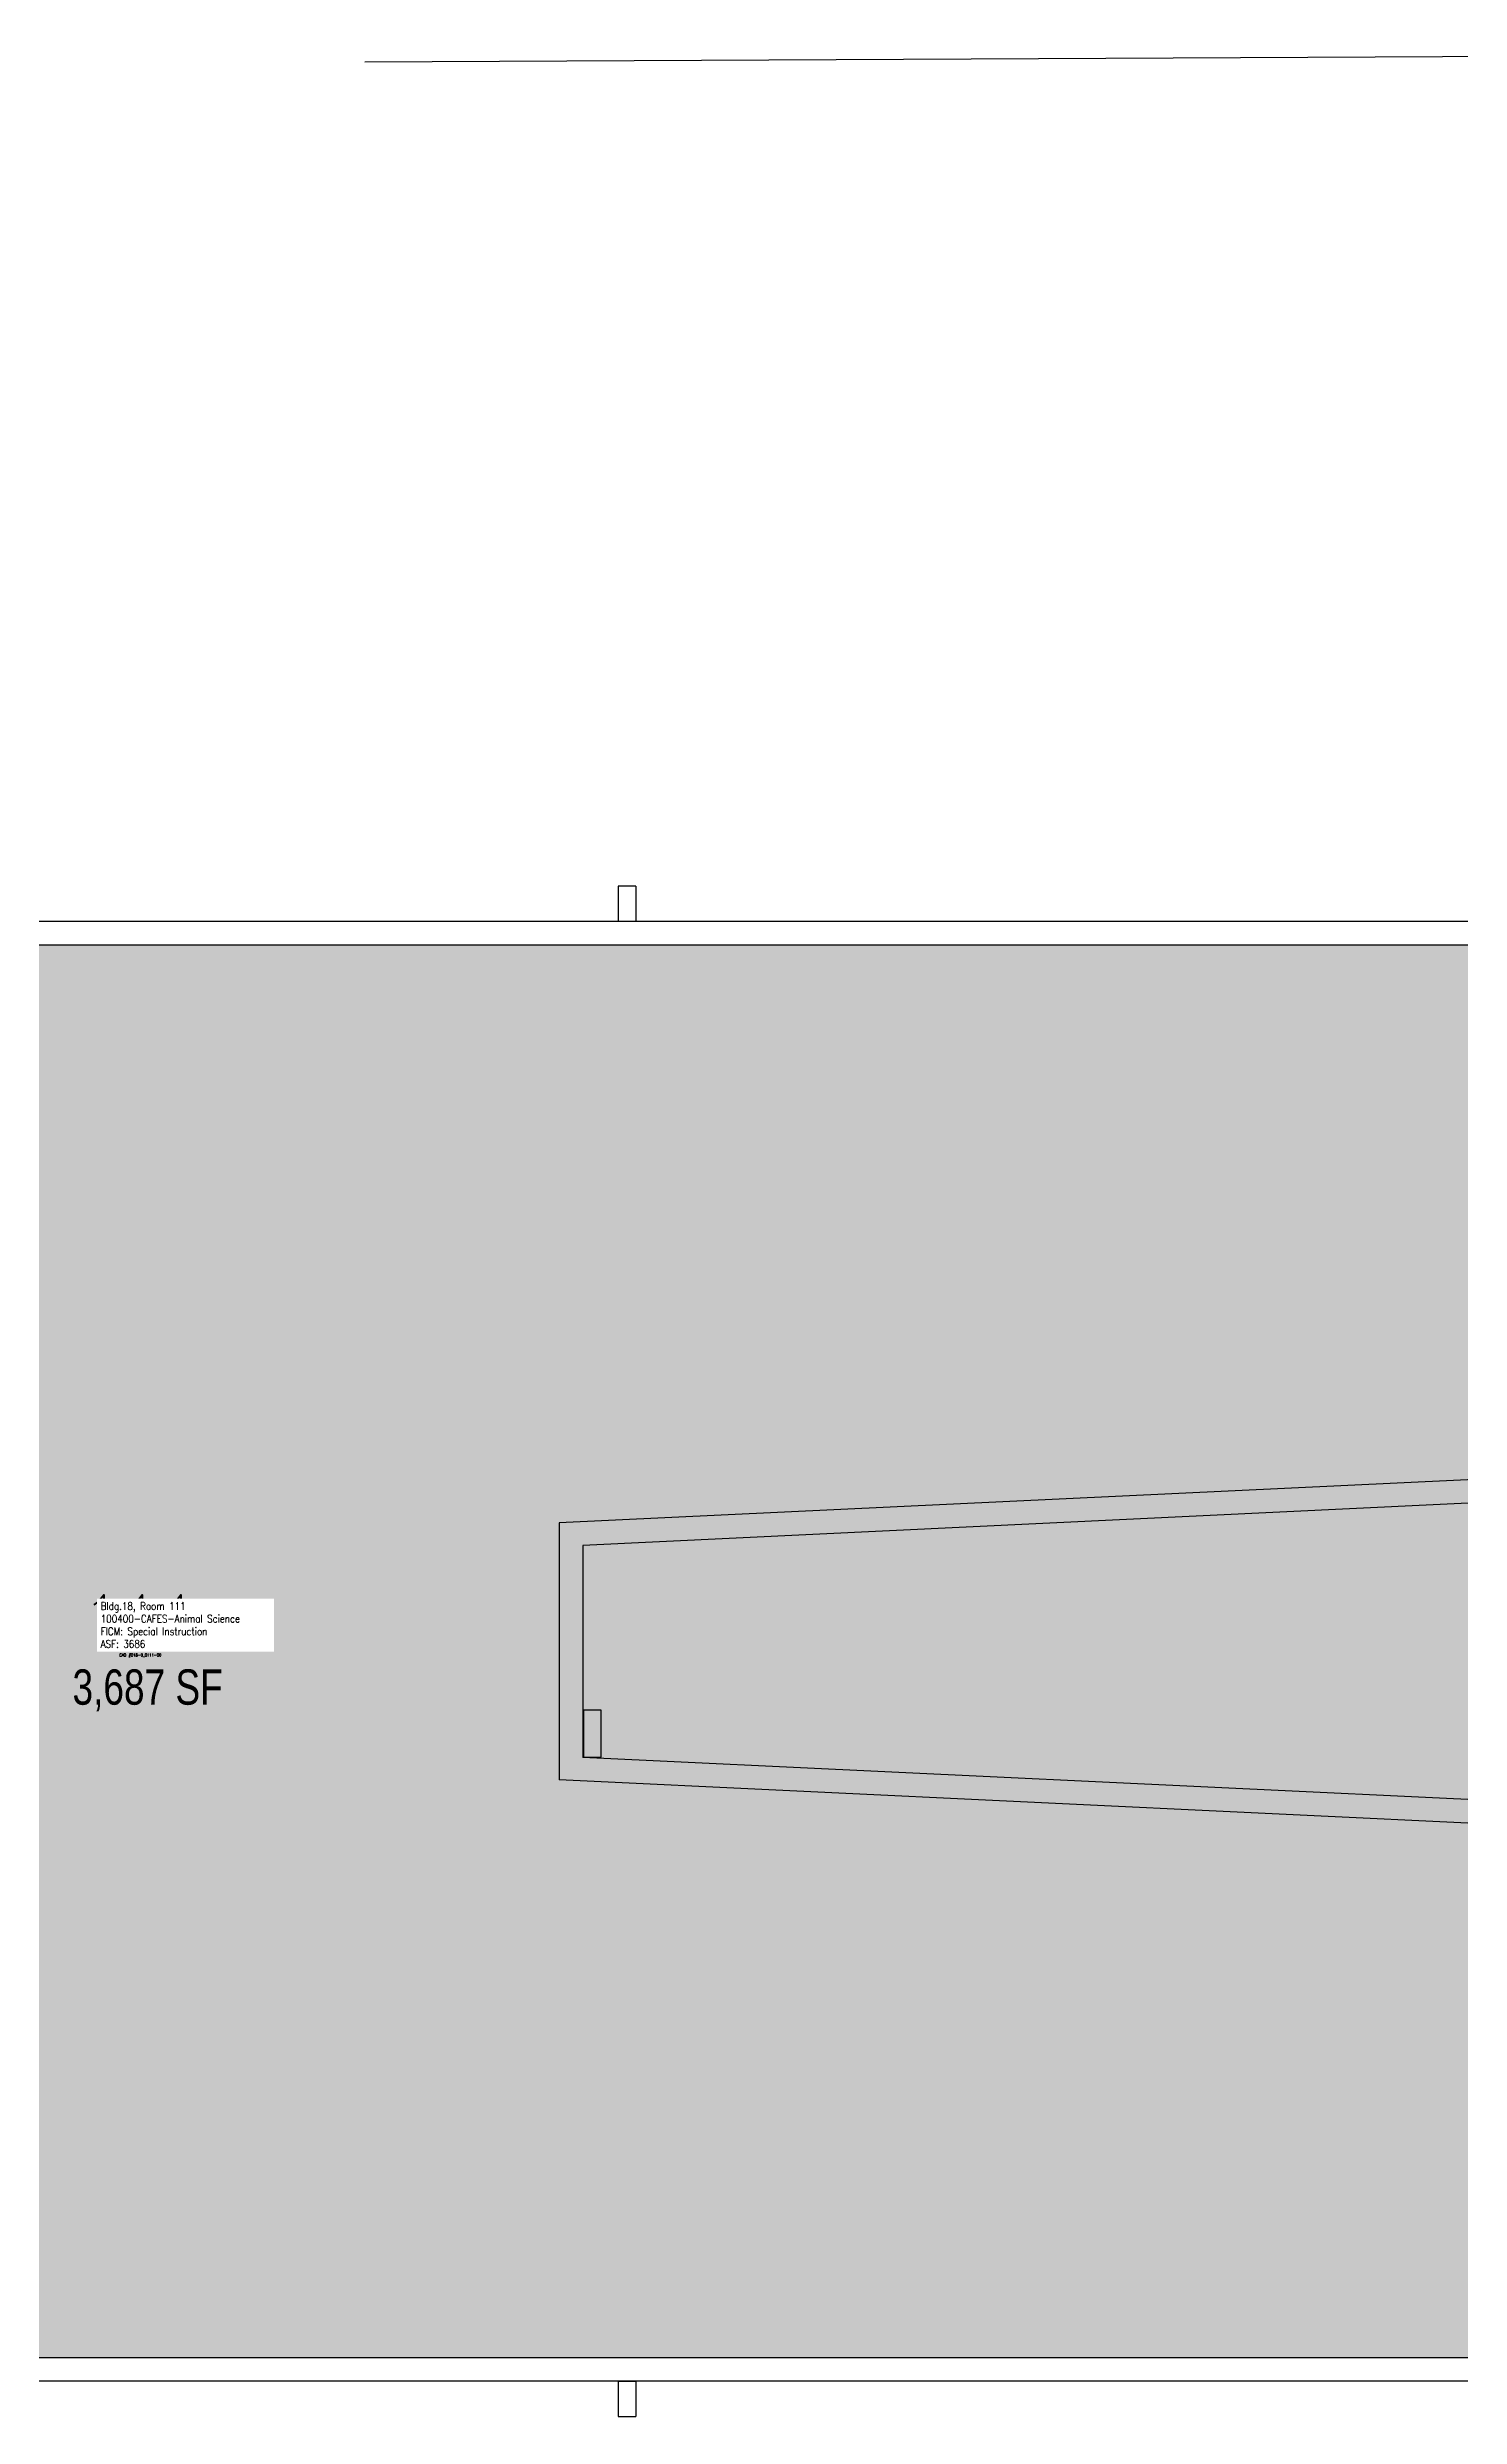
# Model space of a CAD drawing. Header units: inches. Extents: x 0 to 2023, y -332 to 1607.
# Drawn here: x 420 to 900, y 802 to 1607 of the extents above; entities that cross this region are included whole.
import ezdxf
from ezdxf.enums import TextEntityAlignment as Align

# ---------------------------------------------------------------- set-up
doc = ezdxf.new("R2010")
doc.units = ezdxf.units.IN
doc.header["$LTSCALE"] = 100
doc.header["$MEASUREMENT"] = 0
for name, color, linetype in [('A-COLS', 5, 'CONTINUOUS'), ('A-FLOR', 3, 'CONTINUOUS'), ('A-IDEN-CNUM', 7, 'CONTINUOUS'), ('A-IDEN-RNUM', 7, 'CONTINUOUS'), ('A-IDEN-SNUM', 4, 'CONTINUOUS'), ('A-IDEN-VNUM', 4, 'CONTINUOUS'), ('A-SITE', 3, 'CONTINUOUS'), ('A-WALL', 5, 'CONTINUOUS'), ('AREA-TEXT', 3, 'CONTINUOUS'), ('Rooms-Category-Color', 7, 'CONTINUOUS'), ('Rooms-College-Color', 7, 'CONTINUOUS'), ('Rooms-Department-Color', 7, 'CONTINUOUS'), ('Rooms-Division-Color', 7, 'CONTINUOUS'), ('Rooms-Information', 7, 'CONTINUOUS')]:
    doc.layers.add(name, color=color, linetype=linetype)
doc.styles.add('AREA', font='arial.ttf', dxfattribs={"width": 0.75, "height": 24})
doc.styles.add('ROOMSNUMBER', font='TXT.SHX', dxfattribs={"height": 0.03})
doc.styles.add('ROOMVNUMBER', font='simplex.shx', dxfattribs={"width": 0.85})

msp = doc.modelspace()

# ---------------------------------------------------------------- hatches: boundary and pattern name
at = {"layer": 'Rooms-Category-Color', "true_color": 0xe3f498}
msp.add_hatch(color=61, dxfattribs=at).paths.add_polyline_path([(0, 1302), (1106, 1302), (1106, 822), (0, 822)])
at = {"layer": 'Rooms-College-Color', "true_color": 0xe3c5e1}
msp.add_hatch(color=254, dxfattribs=at).paths.add_polyline_path([(0, 1302), (1106, 1302), (1106, 822), (0, 822)])
at = {"layer": 'Rooms-Department-Color', "true_color": 0xe3c5e1}
msp.add_hatch(color=254, dxfattribs=at).paths.add_polyline_path([(0, 1302), (1106, 1302), (1106, 822), (0, 822)])
at = {"layer": 'Rooms-Division-Color', "true_color": 0xe3c5e1}
msp.add_hatch(color=254, dxfattribs=at).paths.add_polyline_path([(0, 1302), (1106, 1302), (1106, 822), (0, 822)])

# ---------------------------------------------------------------- linework, layer by layer
at = {"layer": 'A-COLS', "linetype": 'Continuous'}
for p, q in [((620, 1322), (614, 1322)), ((614, 1322), (614, 1310)), ((620, 1322), (620, 1310)), ((614, 814), (614, 802)), ((620, 814), (620, 802)), ((614, 802), (620, 802))]:
    msp.add_line(p, q, dxfattribs=at)
at = {"layer": 'A-COLS'}
for p, q in [((620, 1310), (614, 1310)), ((614, 814), (620, 814))]:
    msp.add_line(p, q, dxfattribs=at)
at = {"layer": 'A-FLOR', "linetype": 'Continuous'}
for p, q in [((1106, 1130.01), (594, 1105.63)), ((1106, 1122), (602, 1098)), ((594, 1105.63), (594, 1018.37)), ((602, 1098), (602, 1026)), ((608.29, 1042.05), (602.29, 1042.05)), ((602.29, 1042.05), (602.29, 1026.05)), ((608.29, 1026.05), (608.29, 1042.05)), ((1106, 1002), (602, 1026)), ((602.29, 1026.05), (608.29, 1026.05)), ((1106, 993.99), (594, 1018.37))]:
    msp.add_line(p, q, dxfattribs=at)
at = {"layer": 'A-SITE'}
msp.add_line((1545, 1607), (528, 1602), dxfattribs=at)
at = {"layer": 'A-WALL', "linetype": 'Continuous'}
for p, q in [((1114, 1310), (0, 1310)), ((1106, 1302), (0, 1302)), ((1106, 822), (0, 822)), ((1114, 814), (0, 814))]:
    msp.add_line(p, q, dxfattribs=at)

# ---------------------------------------------------------------- texts
at = {"layer": 'A-IDEN-CNUM', "style": 'ROOMSNUMBER', "width": 0.85}
msp.add_text('CAD #018-0_0111-00', height=1, dxfattribs=at).set_placement((451.81, 1060.25), align=Align.CENTER)
at = {"layer": 'A-IDEN-RNUM', "style": 'ROOMSNUMBER', "width": 0.85}
msp.add_text('0111-00', height=1, dxfattribs=at).set_placement((451.81, 1063.25), align=Align.CENTER)
at = {"layer": 'A-IDEN-SNUM', "style": 'ROOMSNUMBER', "width": 0.85}
msp.add_text('0180011100', height=1, dxfattribs=at).set_placement((451.81, 1063.25), align=Align.CENTER)
at = {"layer": 'A-IDEN-VNUM', "style": 'ROOMVNUMBER', "width": 0.85}
msp.add_text('111', height=18, dxfattribs=at).set_placement((451.81, 1063.25), align=Align.CENTER)
at = {"layer": 'AREA-TEXT', "style": 'AREA', "width": 0.75}
msp.add_text('3,687 SF', height=12, dxfattribs=at).set_placement((454.27, 1049.89), align=Align.MIDDLE_CENTER)

# ---------------------------------------------------------------- next in the draw order: texts
at = {"layer": 'Rooms-Information', "insert": (438.33, 1063.25), "char_height": 2.5714, "width": 57.6, "attachment_point": 7, "style": 'ROOMVNUMBER', "bg_fill": 3, "box_fill_scale": 1.5, "bg_fill_color": 256, "bg_fill_true_color": 13158600, "bg_fill_transparency": 0}
msp.add_mtext('Bldg.18, Room 111^M^J100400-CAFES-Animal Science^M^JFICM: Special Instruction^M^JASF: 3686', dxfattribs=at)

doc.saveas('drawing.dxf')
